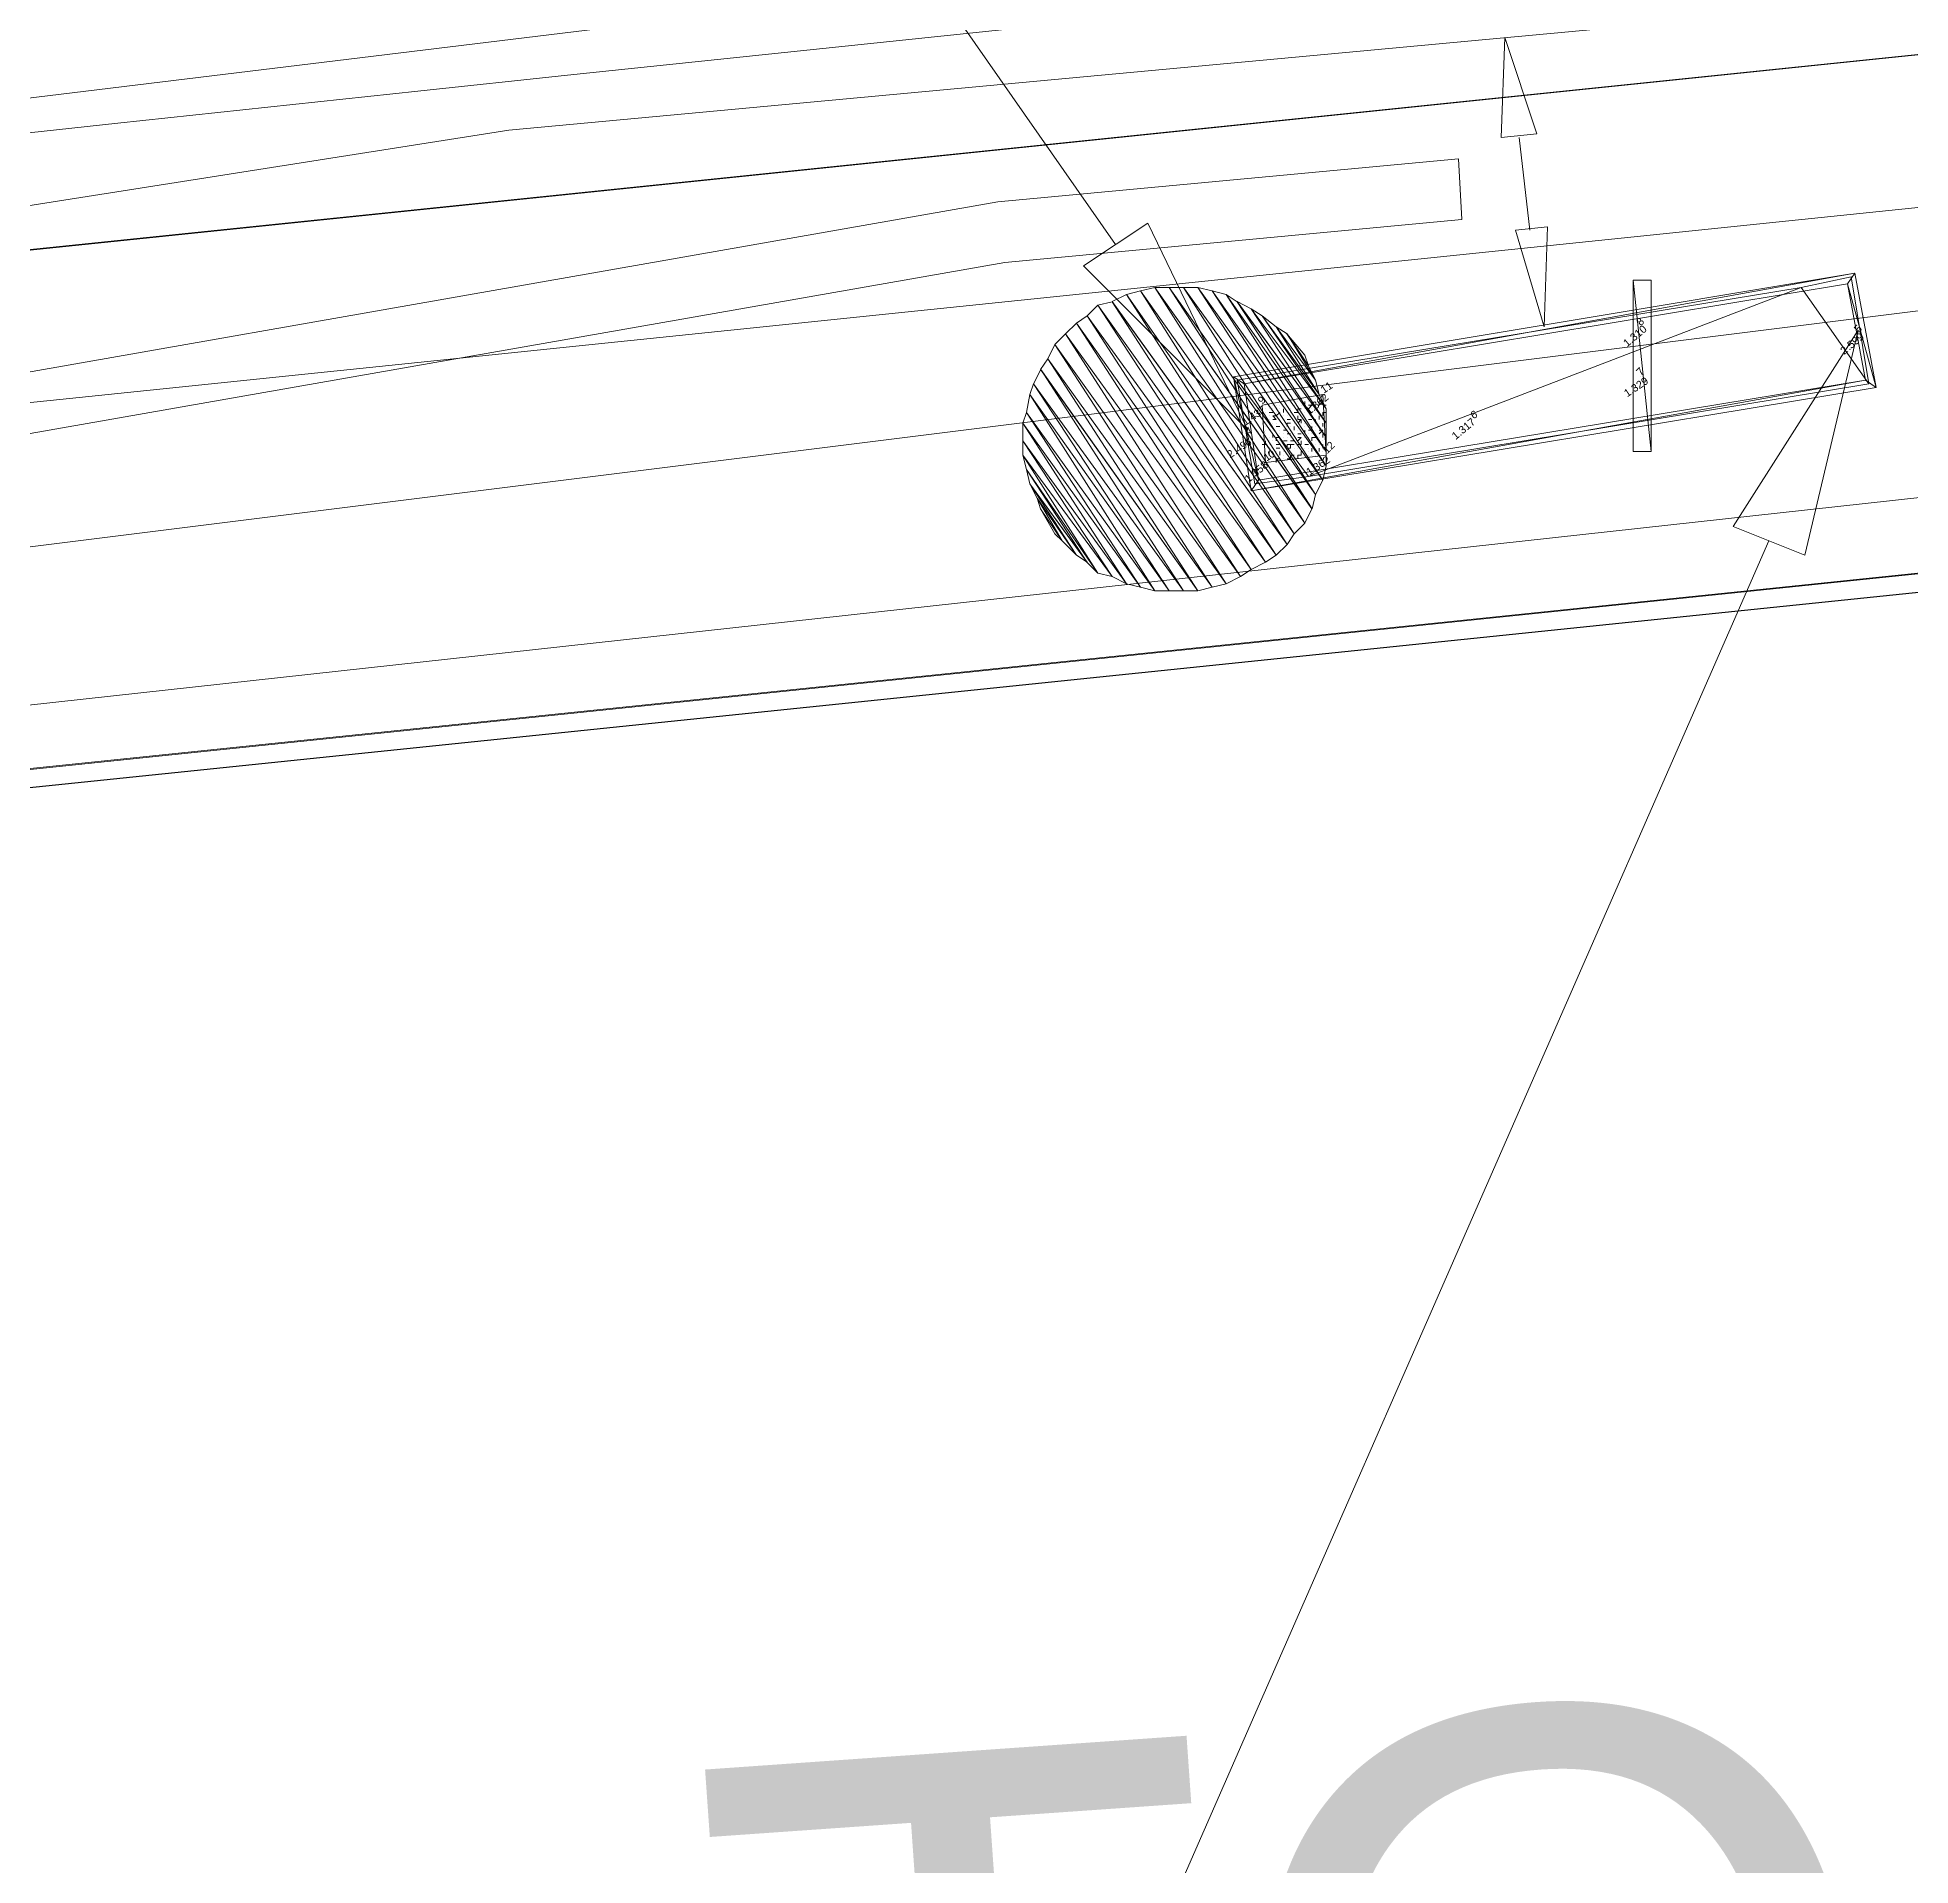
# Model space of a CAD drawing. Header units: inches. Extents: x -0.6 to 32.5, y 0.8 to 22.6.
# Drawn here: x 21.306 to 22.18, y 11.984 to 12.837 of the extents above; entities that cross this region are included whole.
import ezdxf

# ---------------------------------------------------------------- set-up
doc = ezdxf.new("R2010")
doc.units = ezdxf.units.IN
doc.header["$MEASUREMENT"] = 0
doc.layers.add('PDF_Geometry', color=7, linetype='Continuous', true_color=0xa5a5a5)
doc.layers.add('PDF_Text', color=7, linetype='Continuous')
doc.styles.add('PDF Arial', font='arial.ttf')

msp = doc.modelspace()

# ---------------------------------------------------------------- linework, layer by layer
at = {"layer": 'PDF_Geometry', "color": 254, "lineweight": 0, "true_color": 0xdcdcdc}
for points in [[(27.21554, 13.52889), (17.39889, 12.33389), (17.27889, 12.50056), (27.21554, 13.52889)], [(27.33389, 13.36222), (27.21554, 13.52889), (17.39889, 12.33389), (27.33389, 13.36222)]]:
    msp.add_lwpolyline(points, dxfattribs=at)
at = {"layer": 'PDF_Geometry', "color": 7, "lineweight": 9}
for points in [[(21.80889, 12.74056), (21.25721, 13.53056), (21.15223, 13.52056)], [(21.97055, 12.83556), (21.97055, 12.83556)], [(21.86888, 12.82222), (21.86888, 12.82222)], [(22.00222, 12.74722), (21.99722, 12.79055)], [(21.98722, 12.69889), (21.98722, 12.69889)], [(22.11389, 12.60223), (21.62389, 11.48388), (21.51723, 11.47389)]]:
    msp.add_lwpolyline(points, dxfattribs=at)
at = {"layer": 'PDF_Geometry', "color": 9, "lineweight": 5, "true_color": 0xbababa}
msp.add_lwpolyline([(18.31223, 12.44722), (18.81389, 12.50389), (19.27057, 12.53889), (19.47055, 12.52389), (19.6589, 12.50722), (19.88555, 12.54389), (20.31057, 12.60223), (20.73222, 12.67223), (21.18557, 12.74057), (21.52555, 12.79389), (22.06389, 12.84389), (22.65555, 12.90555), (23.22055, 12.96555), (23.96055, 13.04389), (24.18389, 13.06389), (24.86723, 13.13555), (25.46555, 13.19389), (26.19055, 13.27555), (26.88222, 13.34055), (27.55889, 13.41222), (27.72388, 13.42889)], dxfattribs=at)
at = {"layer": 'PDF_Geometry', "color": 2, "lineweight": 0}
for points in [[(27.72389, 13.40222), (16.29556, 12.22056), (15.62222, 12.13722), (14.94889, 12.04889), (14.27723, 11.95389), (13.60556, 11.85222), (11.77722, 11.56556), (11.46389, 11.51556), (11.82889, 11.51556), (27.72389, 13.16056)], [(16.29556, 12.22055), (16.45723, 11.99389), (27.72389, 13.40222), (16.29556, 12.22055)], [(16.45723, 11.99389), (27.72389, 13.40222), (27.72389, 13.23055), (16.45723, 11.99389)], [(27.72389, 13.23055), (27.72389, 13.16055), (16.45722, 11.99388), (27.72389, 13.23055)]]:
    msp.add_lwpolyline(points, dxfattribs=at)
at = {"layer": 'PDF_Geometry', "lineweight": 0}
for points in [[(16.29556, 12.22055), (27.72389, 13.40222)], [(16.29556, 12.22055), (27.72389, 13.40222)], [(21.75389, 12.76055), (21.96888, 12.78055)], [(21.96889, 12.78056), (21.97055, 12.75223)], [(21.75389, 12.76055), (20.55889, 12.55055)], [(21.75722, 12.73222), (21.97055, 12.75222)], [(21.75722, 12.73222), (20.56056, 12.52222)], [(21.81388, 12.71722), (21.88889, 12.60056), (21.80723, 12.7139), (21.81388, 12.71722)], [(21.82055, 12.71889), (21.89223, 12.60556), (21.81388, 12.71722), (21.82055, 12.71889)], [(21.89223, 12.60555), (21.81388, 12.71722), (21.88889, 12.60056), (21.89223, 12.60555)], [(21.82722, 12.72055), (21.89722, 12.61056), (21.82055, 12.71888), (21.82722, 12.72055)], [(21.89722, 12.61056), (21.82055, 12.71889), (21.89223, 12.60556), (21.89722, 12.61056)], [(21.83389, 12.72055), (21.90056, 12.61723), (21.82722, 12.72055), (21.83389, 12.72055)], [(21.90055, 12.61723), (21.82722, 12.72055), (21.89722, 12.61056), (21.90055, 12.61723)], [(21.84054, 12.72055), (21.90223, 12.6239), (21.83389, 12.72055), (21.84054, 12.72055)], [(21.90222, 12.62389), (21.83389, 12.72055), (21.90056, 12.61723), (21.90222, 12.62389)], [(21.90556, 12.63056), (21.84054, 12.72055), (21.90223, 12.6239), (21.90556, 12.63056)], [(21.84723, 12.72055), (21.90556, 12.63057), (21.84055, 12.72055), (21.84723, 12.72055)], [(21.85389, 12.71888), (21.90723, 12.63723), (21.84723, 12.72056), (21.85389, 12.71888)], [(21.90723, 12.63722), (21.84723, 12.72055), (21.90556, 12.63057), (21.90723, 12.63722)], [(21.86056, 12.71722), (21.90723, 12.6439), (21.85389, 12.71889), (21.86056, 12.71722)], [(21.90723, 12.64389), (21.85389, 12.71888), (21.90723, 12.63723), (21.90723, 12.64389)], [(21.90723, 12.65055), (21.86056, 12.71722), (21.90723, 12.6439), (21.90723, 12.65055)], [(21.86556, 12.71389), (21.90723, 12.65056), (21.86056, 12.71721), (21.86556, 12.71389)], [(21.79556, 12.70722), (21.87223, 12.5889), (21.79056, 12.70388), (21.79556, 12.70722)], [(21.80055, 12.71222), (21.8789, 12.59222), (21.79556, 12.70722), (21.80055, 12.71222)], [(21.87889, 12.59222), (21.79556, 12.70722), (21.87223, 12.5889), (21.87889, 12.59222)], [(21.88388, 12.59555), (21.80055, 12.71222), (21.8789, 12.59222), (21.88388, 12.59555)], [(21.80722, 12.71389), (21.88389, 12.59556), (21.80056, 12.71222), (21.80722, 12.71389)], [(21.88889, 12.60056), (21.80722, 12.71389), (21.88389, 12.59556), (21.88889, 12.60056)], [(21.87221, 12.71055), (21.90723, 12.65723), (21.86556, 12.7139), (21.87221, 12.71055)], [(21.90723, 12.65723), (21.86556, 12.71389), (21.90723, 12.65056), (21.90723, 12.65723)], [(21.90723, 12.66389), (21.87221, 12.71055), (21.90723, 12.65723), (21.90723, 12.66389)], [(21.87722, 12.70723), (21.90722, 12.66389), (21.87222, 12.71056), (21.87722, 12.70723)], [(21.90389, 12.67056), (21.87722, 12.70723), (21.90722, 12.66389), (21.90389, 12.67056)], [(21.88389, 12.70222), (21.90389, 12.67057), (21.87722, 12.70722), (21.88389, 12.70222)], [(21.78555, 12.69889), (21.86056, 12.58222), (21.78056, 12.69389), (21.78555, 12.69889)], [(21.79055, 12.70388), (21.86723, 12.58556), (21.78555, 12.69889), (21.79055, 12.70388)], [(21.86723, 12.58556), (21.78555, 12.69889), (21.86056, 12.58222), (21.86723, 12.58556)], [(21.87222, 12.5889), (21.79055, 12.70388), (21.86723, 12.58556), (21.87222, 12.5889)], [(21.90222, 12.67722), (21.88389, 12.70222), (21.90389, 12.67057), (21.90222, 12.67722)], [(21.88889, 12.69889), (21.90222, 12.67722), (21.88389, 12.70221), (21.88889, 12.69889)], [(21.89722, 12.68888), (21.89888, 12.6839), (21.88888, 12.6989), (21.89722, 12.68888)], [(21.89889, 12.68389), (21.88889, 12.69889), (21.90222, 12.67722), (21.89889, 12.68389)], [(21.78055, 12.69389), (21.8539, 12.58055), (21.77722, 12.68723), (21.78055, 12.69389)], [(21.86056, 12.58222), (21.78055, 12.69389), (21.8539, 12.58055), (21.86056, 12.58222)], [(21.77389, 12.68222), (21.84056, 12.57888), (21.77056, 12.67555), (21.77389, 12.68222)], [(21.77721, 12.68723), (21.84723, 12.57889), (21.77388, 12.68222), (21.77721, 12.68723)], [(21.84722, 12.57888), (21.77389, 12.68222), (21.84056, 12.57888), (21.84722, 12.57888)], [(21.8539, 12.58055), (21.77721, 12.68723), (21.84723, 12.57889), (21.8539, 12.58055)], [(21.76889, 12.67056), (21.82722, 12.57888), (21.76722, 12.66222), (21.76889, 12.67056)], [(21.83389, 12.57888), (21.76889, 12.67056), (21.82722, 12.57888), (21.83389, 12.57888)], [(21.77056, 12.67555), (21.8339, 12.57888), (21.7689, 12.67056), (21.77056, 12.67555)], [(21.84055, 12.57888), (21.77056, 12.67555), (21.8339, 12.57888), (21.84055, 12.57888)], [(21.76723, 12.66222), (21.82056, 12.58055), (21.76556, 12.65723), (21.76723, 12.66222)], [(21.82722, 12.57888), (21.76723, 12.66222), (21.82056, 12.58055), (21.82722, 12.57888)], [(21.82056, 12.58055), (21.76556, 12.65723), (21.81389, 12.58222), (21.82056, 12.58055)], [(21.76556, 12.65723), (21.81389, 12.58222), (21.76556, 12.64889), (21.76556, 12.65723)], [(21.81388, 12.58222), (21.76556, 12.64889), (21.80723, 12.58555), (21.81388, 12.58222)], [(21.76556, 12.64889), (21.80723, 12.58555), (21.76556, 12.64222), (21.76556, 12.64889)], [(21.80722, 12.58556), (21.76556, 12.64222), (21.80056, 12.58722), (21.80722, 12.58556)], [(21.76556, 12.64222), (21.80056, 12.58722), (21.76722, 12.63556), (21.76556, 12.64222)], [(21.80055, 12.58723), (21.76723, 12.63555), (21.79556, 12.59221), (21.80055, 12.58723)], [(21.76723, 12.63555), (21.79556, 12.59221), (21.7689, 12.62889), (21.76723, 12.63555)], [(21.79556, 12.59222), (21.76889, 12.6289), (21.79056, 12.59555), (21.79556, 12.59222)], [(21.76889, 12.6289), (21.79056, 12.59555), (21.77221, 12.62222), (21.76889, 12.6289)], [(21.77222, 12.62222), (21.77388, 12.61723), (21.7839, 12.60223), (21.77222, 12.62222)], [(21.77222, 12.62222), (21.79055, 12.59555), (21.7839, 12.60223), (21.77222, 12.62222)], [(21.77388, 12.61723), (21.7839, 12.60223), (21.78056, 12.60555), (21.77388, 12.61723)]]:
    msp.add_lwpolyline(points, dxfattribs=at)
at = {"layer": 'PDF_Geometry', "color": 7, "lineweight": 13}
msp.add_lwpolyline([(11.84056, 11.68889), (27.72389, 13.33056)], dxfattribs=at)
at = {"layer": 'PDF_Geometry', "color": 7, "lineweight": 30}
msp.add_lwpolyline([(11.49389, 11.47389), (27.72389, 13.15056)], dxfattribs=at)
at = {"layer": 'PDF_Geometry', "color": 7, "lineweight": 0}
for points in [[(22.00556, 12.79222), (21.98889, 12.79056), (21.99056, 12.83722), (22.00556, 12.79222)], [(21.82389, 12.75056), (21.87055, 12.65389), (21.79389, 12.73056), (21.82389, 12.75056)], [(22.01055, 12.74889), (21.99555, 12.74722), (22.00889, 12.70222), (22.01055, 12.74889)], [(22.15389, 12.72723), (21.86889, 12.67555), (21.86389, 12.67888), (22.15389, 12.72723)], [(22.15056, 12.72223), (22.15389, 12.72723), (21.86889, 12.67555), (22.15056, 12.72223)], [(22.16389, 12.67388), (22.15056, 12.72223), (22.15389, 12.72723), (22.16389, 12.67388)], [(22.15889, 12.67721), (22.16389, 12.67388), (22.15056, 12.72223), (22.15889, 12.67721)], [(22.09722, 12.60889), (22.15555, 12.70057), (22.13056, 12.59555), (22.09722, 12.60889)], [(21.86889, 12.67555), (21.86389, 12.67888), (21.87556, 12.63056), (21.86889, 12.67555)], [(21.86389, 12.67888), (21.87556, 12.63056), (21.87222, 12.62556), (21.86389, 12.67888)], [(21.87556, 12.63056), (21.87222, 12.62556), (22.15889, 12.67721), (21.87556, 12.63056)], [(21.87222, 12.62556), (22.15889, 12.67721), (22.16389, 12.67388), (21.87222, 12.62556)]]:
    msp.add_lwpolyline(points, dxfattribs=at)
at = {"layer": 'PDF_Geometry', "color": 140, "lineweight": 0}
for points in [[(22.05055, 12.64389), (22.0589, 12.64389), (22.05055, 12.72389), (22.05055, 12.64389)], [(22.0589, 12.64389), (22.05055, 12.72389), (22.0589, 12.72389), (22.0589, 12.64389)]]:
    msp.add_lwpolyline(points, dxfattribs=at)
at = {"layer": 'PDF_Geometry', "color": 6, "lineweight": 0}
for points in [[(22.15222, 12.72556), (22.16055, 12.67554), (22.12889, 12.72056), (22.15222, 12.72556)], [(22.12889, 12.72055), (21.86556, 12.67722), (21.89888, 12.63222), (22.12889, 12.72055)], [(22.12889, 12.72055), (22.16055, 12.67555), (21.89888, 12.63222), (22.12889, 12.72055)], [(22.05389, 12.70222), (22.05389, 12.70222)], [(22.15556, 12.69889), (22.15556, 12.69889)], [(21.86556, 12.67722), (21.89888, 12.63222), (21.87389, 12.62889), (21.86556, 12.67722)], [(21.90556, 12.67056), (21.90556, 12.67056)], [(22.05389, 12.67889), (22.05389, 12.67889)], [(21.87722, 12.66555), (21.87722, 12.66555)], [(21.97556, 12.65889), (21.97556, 12.65889)], [(21.87055, 12.65222), (21.87055, 12.65222)], [(21.87889, 12.63889), (21.87889, 12.63889)], [(21.90723, 12.64222), (21.90723, 12.64222)]]:
    msp.add_lwpolyline(points, dxfattribs=at)
at = {"layer": 'PDF_Geometry', "color": 122, "lineweight": 0, "true_color": 0x00dda5}
msp.add_lwpolyline([(21.87722, 12.66555), (21.87889, 12.63889), (21.90722, 12.64222), (21.90556, 12.67055), (21.87722, 12.66555)], dxfattribs=at)
at = {"layer": 'PDF_Geometry', "color": 122, "lineweight": 9, "true_color": 0x00dda5}
for points in [[(21.90222, 12.67056), (21.90222, 12.67056)], [(21.90389, 12.67056), (21.90389, 12.67056)], [(21.90556, 12.67056), (21.90556, 12.67056)], [(21.87722, 12.66555), (21.87722, 12.66555)], [(21.87722, 12.66389), (21.87722, 12.66389)], [(21.87722, 12.66222), (21.87722, 12.66222)], [(21.87722, 12.66222), (21.87722, 12.66222)], [(21.87889, 12.66555), (21.87889, 12.66555)], [(21.87889, 12.66389), (21.87889, 12.66389)], [(21.87889, 12.66389), (21.87889, 12.66389)], [(21.87889, 12.66389), (21.87889, 12.66389)], [(21.87889, 12.66222), (21.87889, 12.66222)], [(21.87889, 12.66222), (21.87889, 12.66222)], [(21.88056, 12.66555), (21.88056, 12.66555)], [(21.88056, 12.66389), (21.88056, 12.66389)], [(21.88056, 12.66389), (21.88056, 12.66389)], [(21.88056, 12.66389), (21.88056, 12.66389)], [(21.88056, 12.66222), (21.88221, 12.66222)], [(21.88056, 12.66222), (21.88056, 12.66222)], [(21.88222, 12.66555), (21.88222, 12.66555)], [(21.88222, 12.66555), (21.88222, 12.66555)], [(21.88222, 12.66389), (21.88222, 12.66389)], [(21.88388, 12.66555), (21.88388, 12.66555)], [(21.88388, 12.66555), (21.88388, 12.66555)], [(21.88388, 12.66555), (21.88388, 12.66555)], [(21.88388, 12.66555), (21.88388, 12.66555)], [(21.88388, 12.66055), (21.88555, 12.66222)], [(21.88388, 12.66222), (21.88388, 12.66222)], [(21.88388, 12.66222), (21.88388, 12.66222)], [(21.88388, 12.66222), (21.88388, 12.66222)], [(21.88555, 12.66555), (21.88555, 12.66555)], [(21.88555, 12.66555), (21.88555, 12.66555)], [(21.88555, 12.66555), (21.88555, 12.66555)], [(21.88555, 12.66555), (21.88555, 12.66555)], [(21.88555, 12.66389), (21.88555, 12.66389)], [(21.88555, 12.66222), (21.88555, 12.66222)], [(21.88555, 12.66222), (21.88555, 12.66222)], [(21.88722, 12.66722), (21.88722, 12.66722)], [(21.88722, 12.66389), (21.88722, 12.66389)], [(21.88722, 12.66389), (21.88722, 12.66389)], [(21.88722, 12.66389), (21.88722, 12.66389)], [(21.88722, 12.66222), (21.88722, 12.66388)], [(21.88722, 12.66222), (21.88722, 12.66222)], [(21.88722, 12.66222), (21.88722, 12.66222)], [(21.88889, 12.66722), (21.88889, 12.66722)], [(21.88889, 12.66722), (21.88889, 12.66722)], [(21.88889, 12.66722), (21.88889, 12.66722)], [(21.88889, 12.66722), (21.88889, 12.66722)], [(21.88889, 12.66555), (21.88889, 12.66555)], [(21.88889, 12.66555), (21.88889, 12.66555)], [(21.88889, 12.66222), (21.88889, 12.66222)], [(21.88889, 12.66222), (21.88889, 12.66222)], [(21.88889, 12.66222), (21.88889, 12.66222)], [(21.88889, 12.66222), (21.88889, 12.66222)], [(21.89056, 12.66722), (21.89056, 12.66722)], [(21.89056, 12.66722), (21.89056, 12.66722)], [(21.89056, 12.66722), (21.89056, 12.66722)], [(21.89056, 12.66722), (21.89056, 12.66722)], [(21.89056, 12.66389), (21.89056, 12.66389)], [(21.89056, 12.66389), (21.89056, 12.66389)], [(21.89056, 12.66389), (21.89056, 12.66389)], [(21.89056, 12.66222), (21.89056, 12.66222)], [(21.89223, 12.66722), (21.89223, 12.66722)], [(21.89223, 12.66722), (21.89223, 12.66722)], [(21.89223, 12.66555), (21.89223, 12.66555)], [(21.89223, 12.66555), (21.89223, 12.66555)], [(21.89223, 12.66222), (21.89389, 12.66222)], [(21.89223, 12.66222), (21.89223, 12.66222)], [(21.89223, 12.66222), (21.89223, 12.66222)], [(21.89389, 12.66889), (21.89389, 12.66889)], [(21.89389, 12.66722), (21.89389, 12.66722)], [(21.89389, 12.66722), (21.89389, 12.66722)], [(21.89389, 12.66389), (21.89389, 12.66389)], [(21.89389, 12.66389), (21.89389, 12.66222)], [(21.89389, 12.66389), (21.89556, 12.66389)], [(21.89389, 12.66389), (21.89389, 12.66389)], [(21.89389, 12.66389), (21.89389, 12.66389)], [(21.89389, 12.66389), (21.89389, 12.66389)], [(21.89389, 12.66389), (21.89389, 12.66389)], [(21.89556, 12.66889), (21.89556, 12.66889)], [(21.89556, 12.66555), (21.89556, 12.66555)], [(21.89556, 12.66555), (21.89556, 12.66555)], [(21.89556, 12.66389), (21.89556, 12.66389)], [(21.89556, 12.66389), (21.89556, 12.66389)], [(21.89722, 12.66722), (21.89722, 12.66722)], [(21.89722, 12.66722), (21.89722, 12.66722)], [(21.89722, 12.66555), (21.89722, 12.66722)], [(21.89722, 12.66722), (21.89722, 12.66722)], [(21.89722, 12.66722), (21.89722, 12.66722)], [(21.89722, 12.66389), (21.89722, 12.66389)], [(21.89722, 12.66389), (21.89722, 12.66389)], [(21.89722, 12.66222), (21.89722, 12.66222)], [(21.89889, 12.66722), (21.89889, 12.66722)], [(21.89889, 12.66555), (21.90055, 12.66555)], [(21.89889, 12.66555), (21.89889, 12.66555)], [(21.89889, 12.66389), (21.90055, 12.66555)], [(21.89889, 12.66555), (21.89889, 12.66555)], [(21.89889, 12.66555), (21.89889, 12.66555)], [(21.89889, 12.66555), (21.89889, 12.66555)], [(21.89889, 12.66555), (21.89889, 12.66555)], [(21.89889, 12.66222), (21.90055, 12.66222)], [(21.89889, 12.66222), (21.90055, 12.66222)], [(21.89889, 12.66222), (21.90055, 12.66222)], [(21.89889, 12.66222), (21.89889, 12.66222)], [(21.89889, 12.66222), (21.89889, 12.66222)], [(21.90055, 12.66889), (21.90055, 12.66889)], [(21.90055, 12.66722), (21.90055, 12.66556)], [(21.90055, 12.66722), (21.90055, 12.66722)], [(21.90055, 12.66722), (21.90055, 12.66722)], [(21.90055, 12.66555), (21.90055, 12.66555)], [(21.90055, 12.66389), (21.90055, 12.66389)], [(21.90055, 12.66389), (21.90055, 12.66389)], [(21.90055, 12.66222), (21.90055, 12.66222)], [(21.90222, 12.66889), (21.90222, 12.66889)], [(21.90222, 12.66722), (21.90222, 12.66722)], [(21.90222, 12.66555), (21.90222, 12.66555)], [(21.90222, 12.66555), (21.90222, 12.66555)], [(21.90222, 12.66389), (21.90222, 12.66389)], [(21.90222, 12.66389), (21.90222, 12.66389)], [(21.90222, 12.66222), (21.90222, 12.66222)], [(21.90389, 12.66722), (21.90389, 12.66722)], [(21.90389, 12.66722), (21.90389, 12.66556)], [(21.90389, 12.66555), (21.90556, 12.66722)], [(21.90389, 12.66722), (21.90389, 12.66722)], [(21.90389, 12.66555), (21.90389, 12.66555)], [(21.90389, 12.66389), (21.90389, 12.66389)], [(21.90389, 12.66389), (21.90389, 12.66389)], [(21.90389, 12.66222), (21.90389, 12.66222)], [(21.90556, 12.66722), (21.90556, 12.66722)], [(21.90556, 12.66722), (21.90556, 12.66722)], [(21.90556, 12.66722), (21.90556, 12.66722)], [(21.90556, 12.66722), (21.90556, 12.66722)], [(21.90556, 12.66555), (21.90722, 12.66555)], [(21.90556, 12.66555), (21.90556, 12.66555)], [(21.90556, 12.66555), (21.90556, 12.66555)], [(21.90556, 12.66222), (21.90722, 12.66222)], [(21.90556, 12.66222), (21.90556, 12.66222)], [(21.90556, 12.66055), (21.90556, 12.66222)], [(21.90556, 12.66222), (21.90556, 12.66222)], [(21.90556, 12.66222), (21.90556, 12.66222)], [(21.90556, 12.66222), (21.90556, 12.66222)], [(21.90556, 12.66222), (21.90556, 12.66222)], [(21.87722, 12.66055), (21.87722, 12.66055)], [(21.87722, 12.66055), (21.87722, 12.66055)], [(21.87722, 12.66055), (21.87722, 12.66055)], [(21.87722, 12.65723), (21.87722, 12.65723)], [(21.87722, 12.65723), (21.87722, 12.65723)], [(21.87722, 12.65723), (21.87722, 12.65723)], [(21.87889, 12.66055), (21.87889, 12.66055)], [(21.87889, 12.65889), (21.87889, 12.65889)], [(21.87889, 12.65889), (21.87889, 12.65889)], [(21.87889, 12.65889), (21.87889, 12.65889)], [(21.87889, 12.65723), (21.87889, 12.65723)], [(21.87889, 12.65723), (21.87889, 12.65723)], [(21.87889, 12.65556), (21.87889, 12.65556)], [(21.87889, 12.65556), (21.87889, 12.65556)], [(21.87889, 12.65556), (21.87889, 12.65556)], [(21.87889, 12.65556), (21.87889, 12.65556)], [(21.87889, 12.65556), (21.87889, 12.65556)], [(21.87889, 12.65389), (21.87889, 12.65389)], [(21.87889, 12.65389), (21.87889, 12.65389)], [(21.87889, 12.65389), (21.87889, 12.65389)], [(21.88056, 12.66055), (21.88056, 12.66055)], [(21.88056, 12.65889), (21.88056, 12.65889)], [(21.88056, 12.65889), (21.88056, 12.65889)], [(21.88056, 12.65889), (21.88056, 12.65889)], [(21.88056, 12.65723), (21.88056, 12.65723)], [(21.88056, 12.65723), (21.88056, 12.65723)], [(21.88056, 12.65389), (21.88056, 12.65389)], [(21.88056, 12.65389), (21.88056, 12.65389)], [(21.88056, 12.65389), (21.88056, 12.65389)], [(21.88222, 12.66055), (21.88388, 12.66055)], [(21.88222, 12.66055), (21.88388, 12.6589)], [(21.88222, 12.65889), (21.88388, 12.65889)], [(21.88222, 12.65889), (21.88222, 12.65889)], [(21.88222, 12.65723), (21.88222, 12.65723)], [(21.88222, 12.65556), (21.88222, 12.65556)], [(21.88222, 12.65556), (21.88222, 12.65556)], [(21.88222, 12.65556), (21.88222, 12.65556)], [(21.88388, 12.66055), (21.88388, 12.66055)], [(21.88388, 12.66055), (21.88388, 12.66055)], [(21.88388, 12.66055), (21.88388, 12.66055)], [(21.88388, 12.66055), (21.88388, 12.66055)], [(21.88388, 12.65889), (21.88388, 12.65889)], [(21.88388, 12.65723), (21.88388, 12.65723)], [(21.88388, 12.65723), (21.88388, 12.65723)], [(21.88388, 12.65556), (21.88555, 12.65556)], [(21.88388, 12.65556), (21.88388, 12.65556)], [(21.88388, 12.65556), (21.88388, 12.65556)], [(21.88388, 12.65556), (21.88388, 12.65556)], [(21.88388, 12.65556), (21.88388, 12.65556)], [(21.88388, 12.65556), (21.88388, 12.65556)], [(21.88555, 12.65889), (21.88555, 12.65889)], [(21.88555, 12.65556), (21.88555, 12.65556)], [(21.88555, 12.65556), (21.88555, 12.65556)], [(21.88555, 12.65556), (21.88555, 12.65556)], [(21.88555, 12.65389), (21.88555, 12.65389)], [(21.88722, 12.66055), (21.88722, 12.66055)], [(21.88722, 12.65889), (21.88722, 12.65889)], [(21.88722, 12.65889), (21.88722, 12.65889)], [(21.88722, 12.65889), (21.88722, 12.65889)], [(21.88722, 12.65556), (21.88722, 12.65556)], [(21.88722, 12.65556), (21.88722, 12.65556)], [(21.88722, 12.65389), (21.88889, 12.65389)], [(21.88722, 12.65389), (21.88722, 12.65389)], [(21.88722, 12.65389), (21.88722, 12.65389)], [(21.88889, 12.66055), (21.88889, 12.66055)], [(21.88889, 12.65889), (21.89056, 12.65889)], [(21.88889, 12.65889), (21.88889, 12.65889)], [(21.88889, 12.65889), (21.88889, 12.65889)], [(21.88889, 12.65889), (21.88889, 12.65889)], [(21.88889, 12.65889), (21.88889, 12.65889)], [(21.88889, 12.65723), (21.89056, 12.65723)], [(21.88889, 12.65723), (21.88889, 12.65723)], [(21.88889, 12.65556), (21.88889, 12.65722)], [(21.88889, 12.65556), (21.88889, 12.65556)], [(21.88889, 12.65556), (21.88889, 12.65556)], [(21.89056, 12.66055), (21.89056, 12.66055)], [(21.89056, 12.66055), (21.89056, 12.66055)], [(21.89056, 12.65889), (21.89056, 12.65889)], [(21.89056, 12.65723), (21.89056, 12.65723)], [(21.89056, 12.65723), (21.89056, 12.65723)], [(21.89056, 12.65556), (21.89056, 12.65556)], [(21.89223, 12.65723), (21.89223, 12.65723)], [(21.89223, 12.65556), (21.89223, 12.65556)], [(21.89223, 12.65556), (21.89223, 12.65389)], [(21.89223, 12.65556), (21.89223, 12.65556)], [(21.89223, 12.65389), (21.89223, 12.65389)], [(21.89389, 12.65889), (21.89389, 12.66055)], [(21.89389, 12.66055), (21.89389, 12.66055)], [(21.89389, 12.66055), (21.89389, 12.66055)], [(21.89389, 12.66055), (21.89389, 12.66055)], [(21.89389, 12.65889), (21.89556, 12.65889)], [(21.89389, 12.65889), (21.89389, 12.65889)], [(21.89389, 12.65723), (21.89556, 12.65889)], [(21.89389, 12.65889), (21.89389, 12.65889)], [(21.89389, 12.65889), (21.89389, 12.65889)], [(21.89389, 12.65723), (21.89389, 12.65723)], [(21.89389, 12.65723), (21.89389, 12.65723)], [(21.89389, 12.65389), (21.89389, 12.65389)], [(21.89389, 12.65389), (21.89389, 12.65389)], [(21.89389, 12.65389), (21.89389, 12.65389)], [(21.89389, 12.65389), (21.89389, 12.65389)], [(21.89556, 12.65889), (21.89556, 12.65889)], [(21.89556, 12.65889), (21.89556, 12.65889)], [(21.89556, 12.65723), (21.89556, 12.65889)], [(21.89556, 12.65889), (21.89556, 12.65889)], [(21.89556, 12.65723), (21.89556, 12.65723)], [(21.89556, 12.65556), (21.89556, 12.65556)], [(21.89556, 12.65389), (21.89556, 12.65389)], [(21.89556, 12.65389), (21.89556, 12.65389)], [(21.89556, 12.65389), (21.89556, 12.65389)], [(21.89722, 12.66055), (21.89722, 12.66055)], [(21.89722, 12.66055), (21.89722, 12.66055)], [(21.89722, 12.66055), (21.89722, 12.66055)], [(21.89722, 12.65889), (21.89722, 12.65889)], [(21.89722, 12.65723), (21.89722, 12.65723)], [(21.89722, 12.65723), (21.89722, 12.65723)], [(21.89722, 12.65556), (21.89722, 12.65556)], [(21.89722, 12.65222), (21.89722, 12.65389)], [(21.89722, 12.65389), (21.89722, 12.65389)], [(21.89722, 12.65389), (21.89722, 12.65389)], [(21.89722, 12.65389), (21.89722, 12.65389)], [(21.89889, 12.65889), (21.90055, 12.65889)], [(21.89889, 12.65889), (21.89889, 12.65889)], [(21.89889, 12.65723), (21.89889, 12.65723)], [(21.89889, 12.65723), (21.89889, 12.65723)], [(21.89889, 12.65389), (21.89889, 12.65389)], [(21.89889, 12.65389), (21.89889, 12.65389)], [(21.89889, 12.65389), (21.89889, 12.65389)], [(21.89889, 12.65389), (21.90055, 12.65389)], [(21.89889, 12.65389), (21.89889, 12.65389)], [(21.90055, 12.66055), (21.90055, 12.66055)], [(21.90055, 12.66055), (21.90055, 12.66055)], [(21.90055, 12.66055), (21.90055, 12.66055)], [(21.90055, 12.66055), (21.90055, 12.66055)], [(21.90055, 12.65889), (21.90055, 12.65889)], [(21.90055, 12.65889), (21.90055, 12.65889)], [(21.90055, 12.65723), (21.90055, 12.65723)], [(21.90055, 12.65556), (21.90055, 12.65556)], [(21.90055, 12.65556), (21.90055, 12.65389)], [(21.90055, 12.65556), (21.90055, 12.65556)], [(21.90055, 12.65389), (21.90055, 12.65389)], [(21.90055, 12.65389), (21.90055, 12.65389)], [(21.90055, 12.65389), (21.90055, 12.65389)], [(21.90222, 12.65889), (21.90222, 12.65889)], [(21.90222, 12.65889), (21.90222, 12.65723)], [(21.90222, 12.65889), (21.90222, 12.65889)], [(21.90222, 12.65889), (21.90222, 12.65889)], [(21.90222, 12.65723), (21.90222, 12.65723)], [(21.90222, 12.65556), (21.90222, 12.65556)], [(21.90222, 12.65389), (21.90222, 12.65389)], [(21.90389, 12.66055), (21.90389, 12.6589)], [(21.90389, 12.66055), (21.90389, 12.66055)], [(21.90389, 12.66055), (21.90389, 12.66055)], [(21.90389, 12.65889), (21.90389, 12.65889)], [(21.90389, 12.65889), (21.90389, 12.65889)], [(21.90389, 12.65723), (21.90389, 12.65723)], [(21.90389, 12.65723), (21.90389, 12.65723)], [(21.90389, 12.65556), (21.90389, 12.65556)], [(21.90389, 12.65389), (21.90556, 12.65389)], [(21.90389, 12.65222), (21.90556, 12.65389)], [(21.90389, 12.65389), (21.90389, 12.65389)], [(21.90556, 12.66055), (21.90556, 12.66055)], [(21.90556, 12.65889), (21.90556, 12.65889)], [(21.90556, 12.65723), (21.90556, 12.65723)], [(21.90556, 12.65723), (21.90556, 12.65556)], [(21.90556, 12.65723), (21.90556, 12.65723)], [(21.90556, 12.65723), (21.90556, 12.65723)], [(21.90556, 12.65556), (21.90556, 12.65556)], [(21.90556, 12.65389), (21.90556, 12.65389)], [(21.90556, 12.65389), (21.90556, 12.65389)], [(21.90723, 12.66055), (21.90723, 12.66055)], [(21.90723, 12.65889), (21.90723, 12.65889)], [(21.90723, 12.65723), (21.90723, 12.65723)], [(21.90723, 12.65389), (21.90723, 12.65222)], [(21.90723, 12.65389), (21.90723, 12.65389)], [(21.90723, 12.65389), (21.90723, 12.65389)], [(21.87722, 12.64722), (21.87889, 12.64722)], [(21.87722, 12.64722), (21.87889, 12.64722)], [(21.87722, 12.64722), (21.87889, 12.64722)], [(21.87889, 12.65222), (21.87889, 12.65222)], [(21.87889, 12.65222), (21.87889, 12.65222)], [(21.87889, 12.65055), (21.87889, 12.65055)], [(21.87889, 12.64888), (21.87889, 12.64888)], [(21.87889, 12.64888), (21.87889, 12.64888)], [(21.87889, 12.64722), (21.87889, 12.64888)], [(21.87889, 12.64888), (21.87889, 12.64888)], [(21.87889, 12.64888), (21.87889, 12.64888)], [(21.87889, 12.64888), (21.87889, 12.64888)], [(21.87889, 12.64722), (21.87889, 12.64722)], [(21.87889, 12.64722), (21.87889, 12.64722)], [(21.87889, 12.64556), (21.87889, 12.64556)], [(21.88056, 12.65055), (21.88056, 12.65055)], [(21.88056, 12.65055), (21.88056, 12.65055)], [(21.88056, 12.64888), (21.88056, 12.64888)], [(21.88056, 12.64722), (21.88056, 12.64722)], [(21.88056, 12.64556), (21.88056, 12.64556)], [(21.88222, 12.65222), (21.88222, 12.65222)], [(21.88222, 12.65222), (21.88222, 12.65056)], [(21.88222, 12.65222), (21.88222, 12.65222)], [(21.88222, 12.65055), (21.88222, 12.65055)], [(21.88222, 12.65055), (21.88222, 12.65055)], [(21.88222, 12.65055), (21.88222, 12.65055)], [(21.88222, 12.64888), (21.88222, 12.64888)], [(21.88222, 12.64888), (21.88222, 12.64888)], [(21.88222, 12.64556), (21.88222, 12.64556)], [(21.88222, 12.64556), (21.88222, 12.64556)], [(21.88222, 12.64556), (21.88222, 12.64556)], [(21.88388, 12.65222), (21.88388, 12.65222)], [(21.88388, 12.65222), (21.88388, 12.65222)], [(21.88388, 12.65055), (21.88555, 12.65055)], [(21.88388, 12.65055), (21.88388, 12.65055)], [(21.88388, 12.64888), (21.88388, 12.65055)], [(21.88388, 12.65055), (21.88388, 12.65055)], [(21.88388, 12.65055), (21.88388, 12.65055)], [(21.88388, 12.64722), (21.88555, 12.64722)], [(21.88388, 12.64722), (21.88388, 12.64722)], [(21.88388, 12.64722), (21.88388, 12.64722)], [(21.88388, 12.64722), (21.88388, 12.64722)], [(21.88388, 12.64556), (21.88388, 12.64556)], [(21.88388, 12.64556), (21.88555, 12.64556)], [(21.88388, 12.64556), (21.88388, 12.64556)], [(21.88555, 12.65222), (21.88555, 12.65222)], [(21.88555, 12.65222), (21.88555, 12.65222)], [(21.88555, 12.65222), (21.88555, 12.65222)], [(21.88555, 12.65055), (21.88555, 12.65055)], [(21.88555, 12.64888), (21.88555, 12.64888)], [(21.88555, 12.64888), (21.88555, 12.64888)], [(21.88555, 12.64556), (21.88555, 12.64556)], [(21.88555, 12.64556), (21.88555, 12.64556)], [(21.88722, 12.65222), (21.88722, 12.65222)], [(21.88722, 12.65222), (21.88722, 12.65222)], [(21.88722, 12.65055), (21.88722, 12.65055)], [(21.88722, 12.64888), (21.88889, 12.64888)], [(21.88722, 12.64888), (21.88722, 12.64888)], [(21.88722, 12.64888), (21.88722, 12.64888)], [(21.88889, 12.65222), (21.89056, 12.65222)], [(21.88889, 12.65222), (21.88889, 12.65222)], [(21.88889, 12.65222), (21.88889, 12.65222)], [(21.88889, 12.65222), (21.88889, 12.65222)], [(21.88889, 12.65222), (21.88889, 12.65222)], [(21.88889, 12.65055), (21.88889, 12.65055)], [(21.88889, 12.65055), (21.88889, 12.65055)], [(21.88889, 12.65055), (21.88889, 12.65055)], [(21.88889, 12.65055), (21.88889, 12.65055)], [(21.88889, 12.64888), (21.88889, 12.64888)], [(21.88889, 12.64722), (21.89056, 12.64722)], [(21.88889, 12.64722), (21.88889, 12.64556)], [(21.88889, 12.64722), (21.88889, 12.64722)], [(21.88889, 12.64556), (21.89056, 12.64556)], [(21.88889, 12.64556), (21.88889, 12.64556)], [(21.88889, 12.64556), (21.88889, 12.64556)], [(21.88889, 12.64556), (21.88889, 12.64556)], [(21.89056, 12.65222), (21.89056, 12.65222)], [(21.89056, 12.65055), (21.89056, 12.65055)], [(21.89056, 12.64888), (21.89222, 12.64888)], [(21.89056, 12.64888), (21.89056, 12.64888)], [(21.89056, 12.64722), (21.89056, 12.64722)], [(21.89056, 12.64722), (21.89056, 12.64556)], [(21.89056, 12.64722), (21.89222, 12.64722)], [(21.89056, 12.64722), (21.89056, 12.64722)], [(21.89056, 12.64556), (21.89056, 12.64556)], [(21.89056, 12.64556), (21.89056, 12.64556)], [(21.89223, 12.65222), (21.89223, 12.65222)], [(21.89223, 12.65222), (21.89223, 12.65222)], [(21.89223, 12.64888), (21.89223, 12.64888)], [(21.89223, 12.64888), (21.89223, 12.64888)], [(21.89223, 12.64888), (21.89223, 12.64888)], [(21.89223, 12.64556), (21.89223, 12.64556)], [(21.89223, 12.64556), (21.89223, 12.64556)], [(21.89223, 12.64556), (21.89223, 12.64556)], [(21.89389, 12.65222), (21.89556, 12.65222)], [(21.89389, 12.65222), (21.89389, 12.65222)], [(21.89389, 12.65222), (21.89389, 12.65222)], [(21.89389, 12.65055), (21.89556, 12.65055)], [(21.89389, 12.65055), (21.89556, 12.65055)], [(21.89389, 12.64888), (21.89556, 12.65055)], [(21.89389, 12.65055), (21.89389, 12.65055)], [(21.89389, 12.64888), (21.89389, 12.64888)], [(21.89389, 12.64722), (21.89556, 12.64722)], [(21.89389, 12.64556), (21.89389, 12.64556)], [(21.89389, 12.64556), (21.89389, 12.64556)], [(21.89389, 12.64556), (21.89389, 12.64556)], [(21.89556, 12.65055), (21.89556, 12.65055)], [(21.89556, 12.65055), (21.89556, 12.65055)], [(21.89556, 12.64888), (21.89556, 12.64888)], [(21.89556, 12.64888), (21.89556, 12.64722)], [(21.89556, 12.64888), (21.89556, 12.64888)], [(21.89556, 12.64888), (21.89556, 12.64888)], [(21.89556, 12.64556), (21.89556, 12.64556)], [(21.89556, 12.64556), (21.89556, 12.64556)], [(21.89722, 12.65222), (21.89722, 12.65222)], [(21.89722, 12.65055), (21.89722, 12.65055)], [(21.89722, 12.64722), (21.89888, 12.64722)], [(21.89722, 12.64722), (21.89722, 12.64722)], [(21.89722, 12.64722), (21.89722, 12.64722)], [(21.89722, 12.64556), (21.89722, 12.64556)], [(21.89722, 12.64556), (21.89722, 12.64556)], [(21.89722, 12.64556), (21.89722, 12.64556)], [(21.89722, 12.64556), (21.89722, 12.64556)], [(21.89722, 12.64556), (21.89722, 12.64556)], [(21.89889, 12.65222), (21.89889, 12.65222)], [(21.89889, 12.65055), (21.89889, 12.65055)], [(21.89889, 12.65055), (21.89889, 12.65055)], [(21.89889, 12.64888), (21.89889, 12.64888)], [(21.89889, 12.64556), (21.89889, 12.64556)], [(21.90055, 12.65222), (21.90055, 12.65222)], [(21.90055, 12.65055), (21.90222, 12.65055)], [(21.90055, 12.65055), (21.90055, 12.64889)], [(21.90055, 12.65055), (21.90055, 12.65055)], [(21.90055, 12.65055), (21.90055, 12.64889)], [(21.90055, 12.65055), (21.90055, 12.65055)], [(21.90055, 12.65055), (21.90055, 12.65055)], [(21.90055, 12.64888), (21.90055, 12.64888)], [(21.90055, 12.64888), (21.90055, 12.64888)], [(21.90055, 12.64722), (21.90055, 12.64722)], [(21.90055, 12.64722), (21.90055, 12.64722)], [(21.90055, 12.64556), (21.90055, 12.64556)], [(21.90055, 12.64556), (21.90055, 12.6439)], [(21.90055, 12.64556), (21.90055, 12.6439)], [(21.90055, 12.64556), (21.90055, 12.64556)], [(21.90055, 12.64556), (21.90055, 12.64556)], [(21.90222, 12.65055), (21.90222, 12.65055)], [(21.90222, 12.65055), (21.90222, 12.65055)], [(21.90222, 12.64888), (21.90222, 12.64888)], [(21.90222, 12.64722), (21.90222, 12.64722)], [(21.90389, 12.65222), (21.90389, 12.65222)], [(21.90389, 12.65222), (21.90389, 12.65222)], [(21.90389, 12.65222), (21.90389, 12.65222)], [(21.90389, 12.65055), (21.90389, 12.65055)], [(21.90389, 12.65055), (21.90389, 12.65055)], [(21.90389, 12.64888), (21.90389, 12.64888)], [(21.90389, 12.64722), (21.90389, 12.64722)], [(21.90389, 12.64556), (21.90389, 12.64556)], [(21.90389, 12.64556), (21.90389, 12.64556)], [(21.90389, 12.64389), (21.90389, 12.64556)], [(21.90389, 12.64556), (21.90389, 12.64556)], [(21.90389, 12.64556), (21.90389, 12.64556)], [(21.90556, 12.65222), (21.90556, 12.65056)], [(21.90556, 12.65222), (21.90556, 12.65056)], [(21.90556, 12.65055), (21.90556, 12.65055)], [(21.90556, 12.65055), (21.90556, 12.65055)], [(21.90556, 12.64888), (21.90556, 12.64888)], [(21.90556, 12.64888), (21.90556, 12.64888)], [(21.90556, 12.64722), (21.90556, 12.64556)], [(21.90556, 12.64722), (21.90556, 12.64556)], [(21.90556, 12.64722), (21.90556, 12.64722)], [(21.90556, 12.64722), (21.90556, 12.64722)], [(21.90556, 12.64556), (21.90556, 12.64556)], [(21.90556, 12.64556), (21.90556, 12.64556)], [(21.90723, 12.65055), (21.90723, 12.65222)], [(21.90723, 12.65055), (21.90723, 12.65055)], [(21.90723, 12.64888), (21.90723, 12.64888)], [(21.90723, 12.64888), (21.90723, 12.64888)], [(21.90723, 12.64722), (21.90723, 12.64556)], [(21.90723, 12.64722), (21.90723, 12.64722)], [(21.90723, 12.64556), (21.90723, 12.64556)], [(21.90723, 12.64556), (21.90723, 12.64556)], [(21.87889, 12.64389), (21.87889, 12.64389)], [(21.87889, 12.64389), (21.87889, 12.64389)], [(21.87889, 12.64222), (21.87889, 12.64222)], [(21.87889, 12.64222), (21.87889, 12.64222)], [(21.87889, 12.64222), (21.87889, 12.64222)], [(21.87889, 12.64222), (21.87889, 12.64222)], [(21.88056, 12.64389), (21.88056, 12.64389)], [(21.88056, 12.64389), (21.88056, 12.64223)], [(21.88056, 12.64389), (21.88056, 12.64389)], [(21.88056, 12.64389), (21.88056, 12.64389)], [(21.88056, 12.64222), (21.88056, 12.64222)], [(21.88056, 12.64056), (21.88056, 12.64056)], [(21.88056, 12.63889), (21.88056, 12.63889)], [(21.88222, 12.64389), (21.88222, 12.64389)], [(21.88222, 12.64389), (21.88222, 12.64389)], [(21.88222, 12.64389), (21.88222, 12.64389)], [(21.88222, 12.64222), (21.88222, 12.64222)], [(21.88222, 12.64222), (21.88222, 12.64222)], [(21.88222, 12.64222), (21.88222, 12.64222)], [(21.88222, 12.64056), (21.88222, 12.64056)], [(21.88388, 12.64389), (21.88388, 12.64389)], [(21.88388, 12.64389), (21.88388, 12.64389)], [(21.88388, 12.64389), (21.88388, 12.64389)], [(21.88388, 12.64056), (21.88555, 12.64056)], [(21.88388, 12.64056), (21.88388, 12.63889)], [(21.88388, 12.64056), (21.88388, 12.64056)], [(21.88555, 12.64389), (21.88555, 12.64223)], [(21.88555, 12.64389), (21.88555, 12.64389)], [(21.88555, 12.64222), (21.88555, 12.64222)], [(21.88555, 12.64222), (21.88555, 12.64222)], [(21.88555, 12.64222), (21.88555, 12.64222)], [(21.88555, 12.64056), (21.88555, 12.64056)], [(21.88722, 12.64389), (21.88722, 12.64389)], [(21.88722, 12.64222), (21.88722, 12.64222)], [(21.88722, 12.64222), (21.88722, 12.64222)], [(21.88722, 12.64222), (21.88722, 12.64222)], [(21.88722, 12.64056), (21.88722, 12.64056)], [(21.88889, 12.64222), (21.88889, 12.64222)], [(21.88889, 12.64222), (21.88889, 12.64222)], [(21.88889, 12.64056), (21.89056, 12.64056)], [(21.88889, 12.64056), (21.88889, 12.64056)], [(21.89056, 12.64389), (21.89056, 12.64389)], [(21.89056, 12.64389), (21.89056, 12.64389)], [(21.89056, 12.64389), (21.89056, 12.64389)], [(21.89056, 12.64222), (21.89222, 12.64222)], [(21.89056, 12.64222), (21.89056, 12.64222)], [(21.89056, 12.64222), (21.89056, 12.64056)], [(21.89223, 12.64222), (21.89223, 12.64222)], [(21.89223, 12.64222), (21.89223, 12.64222)], [(21.89223, 12.64222), (21.89223, 12.64222)], [(21.89389, 12.64222), (21.89389, 12.64222)], [(21.89389, 12.64222), (21.89389, 12.64222)], [(21.89389, 12.64056), (21.89389, 12.64222)], [(21.89389, 12.64222), (21.89556, 12.64222)], [(21.89556, 12.64389), (21.89556, 12.64223)], [(21.89556, 12.64389), (21.89556, 12.64223)], [(21.89556, 12.64222), (21.89556, 12.64222)], [(21.89556, 12.64222), (21.89556, 12.64222)], [(21.89556, 12.64222), (21.89556, 12.64222)], [(21.89556, 12.64222), (21.89556, 12.64222)], [(21.89556, 12.64222), (21.89556, 12.64222)], [(21.89722, 12.64389), (21.89722, 12.64389)], [(21.89889, 12.64389), (21.89889, 12.64389)], [(21.89889, 12.64389), (21.89889, 12.64389)], [(21.89889, 12.64222), (21.89889, 12.64222)], [(21.89889, 12.64222), (21.89889, 12.64222)], [(21.90055, 12.64389), (21.90055, 12.64389)], [(21.90055, 12.64222), (21.90055, 12.64222)], [(21.90055, 12.64222), (21.90055, 12.64222)], [(21.90055, 12.64222), (21.90055, 12.64222)], [(21.90222, 12.64389), (21.90222, 12.64389)], [(21.90222, 12.64222), (21.90222, 12.64222)], [(21.90222, 12.64222), (21.90222, 12.64222)], [(21.90389, 12.64389), (21.90389, 12.64389)], [(21.90556, 12.64389), (21.90556, 12.64389)], [(21.90556, 12.64389), (21.90556, 12.64389)], [(21.90723, 12.64389), (21.90723, 12.64389)]]:
    msp.add_lwpolyline(points, dxfattribs=at)
at = {"layer": 'PDF_Geometry', "color": 9, "lineweight": 5, "true_color": 0xbababa}
msp.add_arc((34.8942, -113.44961), 126.97204, 93.2349959, 101.368949, dxfattribs=at)
msp.add_arc((34.8942, -113.44961), 126.97204, 93.2349959, 101.368949, dxfattribs=at)

# ---------------------------------------------------------------- texts
at = {"layer": 'PDF_Text', "attachment_point": 7, "style": 'PDF Arial'}
for s, insert, char_height, rotation in [('\\W1.001422;8', (22.05407, 12.70232), 0.0035628, 45), ('\\W1.001554;5', (22.15575, 12.699), 0.0035628, 45), ('\\W1.002074;7', (22.05406, 12.67906), 0.0035628, 45), ('\\W1.000949;1', (21.906, 12.67086), 0.0035623, 33.69894), ('\\W1.000949;1', (21.9083, 12.67239), 0.0035623, 33.69894), ('\\W1.000870;9', (21.87738, 12.66566), 0.0035628, 45), ('\\W0.998941;6', (21.97576, 12.65892), 0.0035623, 26.5579), ('\\W1.000981;4', (21.87045, 12.65134), 0.0035623, 26.5579), ('\\W1.001712;0', (21.8814, 12.64049), 0.0035623, 33.69894), ('\\W1.001426;12', (21.90761, 12.6426), 0.0035628, 45), ('\\W1.000949;1', (21.87934, 12.63919), 0.0035623, 33.69894), ('\\W1.000839;TO ABU DHABI', (21.62854, 11.7397), 0.2850296, 4.01568)]:
    msp.add_mtext(s, dxfattribs=dict(at, insert=insert, char_height=char_height, rotation=rotation))
at = {"layer": 'PDF_Text', "color": 3, "attachment_point": 7, "style": 'PDF Arial'}
for s, insert, char_height, rotation in [('\\W1.001124;1.310', (22.04768, 12.69252), 0.0035627, 39.80353), ('\\W1.001007;59', (22.15228, 12.69163), 0.0035627, 39.80353), ('\\W1.000870;9', (22.15653, 12.69517), 0.0035627, 39.80353), ('\\W1.001005;2', (22.14901, 12.68898), 0.0035627, 39.80353), ('\\W0.998831;.', (22.15137, 12.69095), 0.0035627, 39.80353), ('\\W1.001400;362', (21.90228, 12.6633), 0.0035627, 39.80353), ('\\W1.000949;1', (22.04768, 12.66919), 0.0035623, 33.69894), ('\\W1.000936;.329', (22.04994, 12.67062), 0.0035623, 33.69894), ('\\W1.000931;.4', (21.87156, 12.65734), 0.0035623, 33.69894), ('\\W1.001289;3', (21.87485, 12.65946), 0.0035623, 33.69894), ('\\W1.002074;7', (21.87714, 12.66106), 0.0035623, 33.69894), ('\\W1.000949;1', (21.8993, 12.6609), 0.0035627, 39.80353), ('\\W0.998831;.', (21.90136, 12.66262), 0.0035627, 39.80353), ('\\W1.000949;1', (21.86934, 12.65586), 0.0035623, 33.69894), ('\\W1.001163;1.317', (21.96766, 12.64919), 0.0035627, 39.80353), ('\\W1.001005;2', (21.86235, 12.64064), 0.0035623, 33.69894), ('\\W1.001012;.49', (21.86494, 12.64229), 0.0035623, 33.69894), ('\\W0.998941;6', (21.87047, 12.64598), 0.0035623, 33.69894), ('\\W1.000991;.358', (21.87306, 12.63091), 0.0035627, 39.80353), ('\\W1.000949;1', (21.89935, 12.63253), 0.0035623, 33.69894), ('\\W1.001289;3', (21.90256, 12.63459), 0.0035623, 33.69894), ('\\W0.998941;6', (21.90484, 12.63612), 0.0035623, 33.69894), ('\\W1.001005;2', (21.90708, 12.63768), 0.0035623, 33.69894), ('\\W1.000949;1', (21.87097, 12.62924), 0.0035627, 39.80353), ('\\W0.998831;.', (21.90158, 12.63401), 0.0035623, 33.69894)]:
    msp.add_mtext(s, dxfattribs=dict(at, insert=insert, char_height=char_height, rotation=rotation))

doc.saveas('drawing.dxf')
